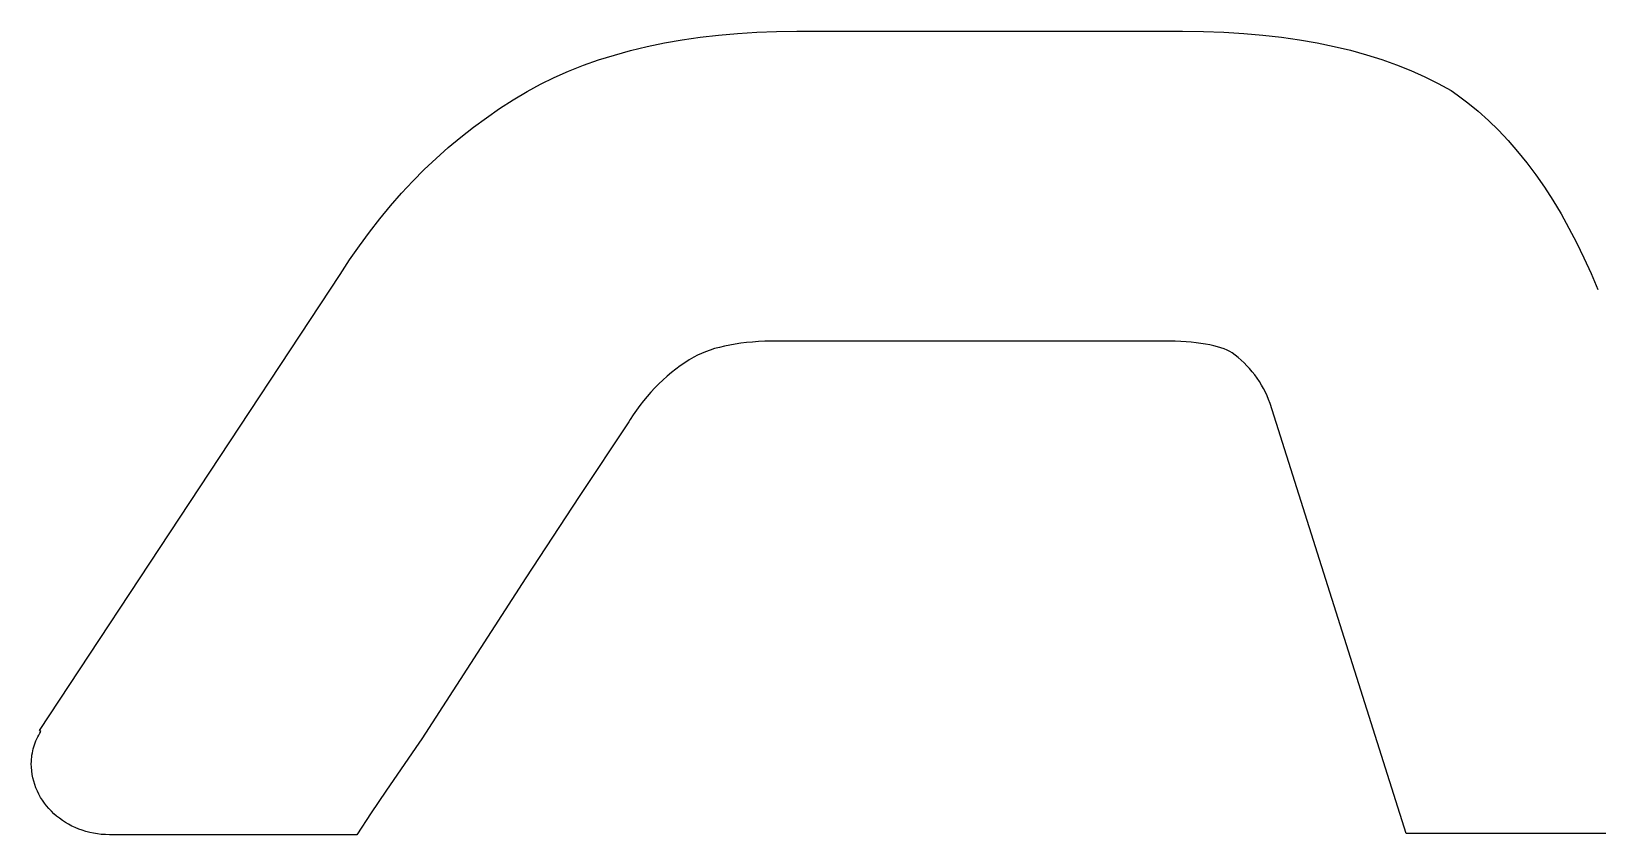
# Model space of a CAD drawing. Header units: millimetres. Extents: x 5 to 293, y -205 to -3.
# Drawn here: x 145.321 to 148.085, y -200.767 to -199.349 of the extents above; entities that cross this region are included whole.
import ezdxf

# ---------------------------------------------------------------- set-up
doc = ezdxf.new("R2010")
doc.units = ezdxf.units.MM
doc.layers.add('BLUETHIRTYONE', color=171, linetype='CONTINUOUS')
doc.layers.add('RED', color=14, linetype='CONTINUOUS')

msp = doc.modelspace()

# ---------------------------------------------------------------- linework, layer by layer
at = {"layer": 'BLUETHIRTYONE', "linetype": 'CONTINUOUS'}
for p, q in [((146.4693, -199.3641), (146.5011, -199.3595)), ((146.5011, -199.3595), (146.5338, -199.3557)), ((146.5338, -199.3557), (146.5672, -199.3528)), ((146.5672, -199.3528), (146.6013, -199.3507)), ((146.6013, -199.3507), (146.6362, -199.3494)), ((146.6362, -199.3494), (146.6718, -199.349)), ((146.6718, -199.349), (147.3524, -199.349)), ((147.3524, -199.349), (147.3895, -199.3494)), ((147.3895, -199.3494), (147.4255, -199.3507)), ((147.4255, -199.3507), (147.4604, -199.3528)), ((147.4604, -199.3528), (147.4943, -199.3557)), ((147.4943, -199.3557), (147.5272, -199.3594)), ((147.5272, -199.3594), (147.5591, -199.364)), ((146.3499, -199.3908), (146.3786, -199.3829)), ((146.3786, -199.3829), (146.408, -199.3758)), ((146.408, -199.3758), (146.4383, -199.3695)), ((146.4383, -199.3695), (146.4693, -199.3641)), ((147.5591, -199.364), (147.59, -199.3694)), ((147.59, -199.3694), (147.6199, -199.3755)), ((147.6199, -199.3755), (147.6489, -199.3825)), ((147.6489, -199.3825), (147.677, -199.3903)), ((146.2691, -199.4194), (146.2952, -199.409)), ((146.2952, -199.409), (146.3221, -199.3995)), ((146.3221, -199.3995), (146.3499, -199.3908)), ((147.677, -199.3903), (147.7041, -199.3989)), ((147.7041, -199.3989), (147.7303, -199.4082)), ((147.7303, -199.4082), (147.7556, -199.4184)), ((146.1958, -199.4553), (146.2194, -199.4425)), ((146.2194, -199.4425), (146.2438, -199.4305)), ((146.2438, -199.4305), (146.2691, -199.4194)), ((147.7556, -199.4184), (147.7801, -199.4293)), ((147.7801, -199.4293), (147.8036, -199.4409)), ((147.8036, -199.4409), (147.8264, -199.4534)), ((146.1475, -199.4852), (146.1714, -199.4699)), ((146.1714, -199.4699), (146.1958, -199.4553)), ((147.8264, -199.4534), (147.8368, -199.461)), ((147.8368, -199.461), (147.8558, -199.475)), ((146.1241, -199.5014), (146.1475, -199.4852)), ((147.8558, -199.475), (147.8743, -199.4901)), ((147.8743, -199.4901), (147.8923, -199.5063)), ((146.0787, -199.5358), (146.1011, -199.5182)), ((146.1011, -199.5182), (146.1241, -199.5014)), ((147.8923, -199.5063), (147.91, -199.5234)), ((147.91, -199.5234), (147.9271, -199.5416)), ((146.0568, -199.5542), (146.0787, -199.5358)), ((147.9271, -199.5416), (147.9438, -199.5608)), ((146.0145, -199.5931), (146.0354, -199.5733)), ((146.0354, -199.5733), (146.0568, -199.5542)), ((147.9438, -199.5608), (147.9601, -199.581)), ((147.9601, -199.581), (147.9759, -199.6021)), ((145.9941, -199.6137), (146.0145, -199.5931)), ((147.9759, -199.6021), (147.9912, -199.6242)), ((145.9549, -199.657), (145.9742, -199.6349)), ((145.9742, -199.6349), (145.9941, -199.6137)), ((147.9912, -199.6242), (148.0061, -199.6472)), ((145.936, -199.6797), (145.9549, -199.657)), ((148.0061, -199.6472), (148.0205, -199.6712)), ((145.9177, -199.7032), (145.936, -199.6797)), ((148.0205, -199.6712), (148.0344, -199.6961)), ((145.8999, -199.7274), (145.9177, -199.7032)), ((148.0344, -199.6961), (148.0478, -199.7219)), ((145.8827, -199.7523), (145.8999, -199.7274)), ((148.0478, -199.7219), (148.0608, -199.7485)), ((145.866, -199.7779), (145.8827, -199.7523)), ((148.0608, -199.7485), (148.0733, -199.7761)), ((145.3357, -200.5826), (145.866, -199.7779)), ((148.0733, -199.7761), (148.0852, -199.8045)), ((146.5187, -199.9116), (146.5109, -199.9144)), ((146.5268, -199.909), (146.5187, -199.9116)), ((146.5353, -199.9067), (146.5268, -199.909)), ((146.5441, -199.9046), (146.5353, -199.9067)), ((146.5534, -199.9027), (146.5441, -199.9046)), ((146.5629, -199.901), (146.5534, -199.9027)), ((146.5728, -199.8996), (146.5629, -199.901)), ((146.583, -199.8984), (146.5728, -199.8996)), ((146.5936, -199.8974), (146.583, -199.8984)), ((146.6044, -199.8966), (146.5936, -199.8974)), ((146.6155, -199.896), (146.6044, -199.8966)), ((146.6268, -199.8957), (146.6155, -199.896)), ((146.6384, -199.8956), (146.6268, -199.8957)), ((147.319, -199.8956), (146.6384, -199.8956)), ((147.3396, -199.8959), (147.319, -199.8956)), ((147.3494, -199.8964), (147.3396, -199.8959)), ((147.3588, -199.897), (147.3494, -199.8964)), ((147.3679, -199.8977), (147.3588, -199.897)), ((147.3766, -199.8987), (147.3679, -199.8977)), ((147.385, -199.8998), (147.3766, -199.8987)), ((147.3929, -199.901), (147.385, -199.8998)), ((147.4004, -199.9024), (147.3929, -199.901)), ((147.4075, -199.904), (147.4004, -199.9024)), ((147.4141, -199.9057), (147.4075, -199.904)), ((147.4203, -199.9076), (147.4141, -199.9057)), ((147.426, -199.9096), (147.4203, -199.9076)), ((147.4312, -199.9117), (147.426, -199.9096)), ((147.4359, -199.914), (147.4312, -199.9117)), ((146.466, -199.9395), (146.4582, -199.9452)), ((146.474, -199.934), (146.466, -199.9395)), ((146.482, -199.9288), (146.474, -199.934)), ((146.4902, -199.924), (146.482, -199.9288)), ((146.4967, -199.9206), (146.4902, -199.924)), ((146.5036, -199.9174), (146.4967, -199.9206)), ((146.5109, -199.9144), (146.5036, -199.9174)), ((147.4401, -199.9165), (147.4359, -199.914)), ((147.4456, -199.9205), (147.4401, -199.9165)), ((147.4509, -199.9248), (147.4456, -199.9205)), ((147.4561, -199.9293), (147.4509, -199.9248)), ((147.4611, -199.9341), (147.4561, -199.9293)), ((147.466, -199.9391), (147.4611, -199.9341)), ((147.4708, -199.9443), (147.466, -199.9391)), ((146.4356, -199.9644), (146.4284, -199.9713)), ((146.443, -199.9577), (146.4356, -199.9644)), ((146.4505, -199.9513), (146.443, -199.9577)), ((146.4582, -199.9452), (146.4505, -199.9513)), ((147.4754, -199.9498), (147.4708, -199.9443)), ((147.4798, -199.9554), (147.4754, -199.9498)), ((147.484, -199.9611), (147.4798, -199.9554)), ((147.488, -199.9671), (147.484, -199.9611)), ((147.4918, -199.9732), (147.488, -199.9671)), ((146.4077, -199.9934), (146.4013, -200.0012)), ((146.4144, -199.9858), (146.4077, -199.9934)), ((146.4213, -199.9784), (146.4144, -199.9858)), ((146.4284, -199.9713), (146.4213, -199.9784)), ((147.4953, -199.9794), (147.4918, -199.9732)), ((147.4986, -199.9858), (147.4953, -199.9794)), ((147.5017, -199.9923), (147.4986, -199.9858)), ((147.5044, -199.9989), (147.5017, -199.9923)), ((146.3889, -200.0173), (146.3831, -200.0257)), ((146.395, -200.0092), (146.3889, -200.0173)), ((146.4013, -200.0012), (146.395, -200.0092)), ((147.5069, -200.0057), (147.5044, -199.9989)), ((147.747, -200.7648), (147.5069, -200.0057)), ((146.3754, -200.0379), (146.2875, -200.1702)), ((146.3775, -200.0341), (146.3754, -200.0379)), ((146.3831, -200.0257), (146.3775, -200.0341)), ((146.2875, -200.1702), (146.1935, -200.3136)), ((146.1935, -200.3136), (146.01, -200.5978)), ((145.3279, -200.6045), (145.3293, -200.6011)), ((145.3293, -200.6011), (145.3308, -200.5977)), ((145.3308, -200.5977), (145.3324, -200.5943)), ((145.3324, -200.5943), (145.3341, -200.591)), ((145.3341, -200.591), (145.3359, -200.5878)), ((145.3378, -200.5845), (145.3357, -200.5826)), ((145.3359, -200.5878), (145.3378, -200.5845)), ((146.01, -200.5978), (145.9996, -200.613)), ((145.3214, -200.6337), (145.3217, -200.6299)), ((145.3217, -200.6299), (145.3222, -200.6262)), ((145.3222, -200.6262), (145.3229, -200.6224)), ((145.3229, -200.6224), (145.3236, -200.6188)), ((145.3236, -200.6188), (145.3245, -200.6152)), ((145.3245, -200.6152), (145.3255, -200.6116)), ((145.3255, -200.6116), (145.3267, -200.608)), ((145.3267, -200.608), (145.3279, -200.6045)), ((145.9996, -200.613), (145.9466, -200.6899)), ((145.3211, -200.6415), (145.3212, -200.6376)), ((145.3213, -200.6478), (145.3211, -200.6415)), ((145.3212, -200.6376), (145.3214, -200.6337)), ((145.3218, -200.6541), (145.3213, -200.6478)), ((145.3226, -200.6603), (145.3218, -200.6541)), ((145.3238, -200.6665), (145.3226, -200.6603)), ((145.3254, -200.6725), (145.3238, -200.6665)), ((145.3272, -200.6784), (145.3254, -200.6725)), ((145.3293, -200.6842), (145.3272, -200.6784)), ((145.3318, -200.6899), (145.3293, -200.6842)), ((145.3345, -200.6954), (145.3318, -200.6899)), ((145.3375, -200.7008), (145.3345, -200.6954)), ((145.3408, -200.706), (145.3375, -200.7008)), ((145.3443, -200.7111), (145.3408, -200.706)), ((145.3481, -200.716), (145.3443, -200.7111)), ((145.9466, -200.6899), (145.9206, -200.7283)), ((145.3522, -200.7208), (145.3481, -200.716)), ((145.3565, -200.7254), (145.3522, -200.7208)), ((145.361, -200.7297), (145.3565, -200.7254)), ((145.3658, -200.7339), (145.361, -200.7297)), ((145.3708, -200.7378), (145.3658, -200.7339)), ((145.3759, -200.7416), (145.3708, -200.7378)), ((145.3813, -200.7451), (145.3759, -200.7416)), ((145.9206, -200.7283), (145.8952, -200.7667)), ((145.3869, -200.7484), (145.3813, -200.7451)), ((145.3927, -200.7514), (145.3869, -200.7484)), ((145.3986, -200.7542), (145.3927, -200.7514)), ((145.4048, -200.7568), (145.3986, -200.7542)), ((145.411, -200.759), (145.4048, -200.7568)), ((145.4175, -200.761), (145.411, -200.759)), ((145.4241, -200.7627), (145.4175, -200.761)), ((145.4308, -200.7641), (145.4241, -200.7627)), ((145.4376, -200.7653), (145.4308, -200.7641)), ((145.4446, -200.7661), (145.4376, -200.7653)), ((145.4517, -200.7666), (145.4446, -200.7661)), ((145.4589, -200.7667), (145.4517, -200.7666)), ((145.463, -200.7667), (145.4589, -200.7667)), ((145.8952, -200.7667), (145.463, -200.7667)), ((148.1875, -200.7648), (147.747, -200.7648))]:
    msp.add_line(p, q, dxfattribs=at)
at = {"layer": 'RED', "linetype": 'CONTINUOUS'}
for p, q in [((146.4693, -199.3641), (146.5011, -199.3595)), ((146.5011, -199.3595), (146.5338, -199.3557)), ((146.5338, -199.3557), (146.5672, -199.3528)), ((146.5672, -199.3528), (146.6013, -199.3507)), ((146.6013, -199.3507), (146.6362, -199.3494)), ((146.6362, -199.3494), (146.6718, -199.349)), ((146.6718, -199.349), (147.3524, -199.349)), ((147.3524, -199.349), (147.3895, -199.3494)), ((147.3895, -199.3494), (147.4255, -199.3507)), ((147.4255, -199.3507), (147.4604, -199.3528)), ((147.4604, -199.3528), (147.4943, -199.3557)), ((147.4943, -199.3557), (147.5272, -199.3594)), ((147.5272, -199.3594), (147.5591, -199.364)), ((146.3499, -199.3908), (146.3786, -199.3829)), ((146.3786, -199.3829), (146.408, -199.3758)), ((146.408, -199.3758), (146.4383, -199.3695)), ((146.4383, -199.3695), (146.4693, -199.3641)), ((147.5591, -199.364), (147.59, -199.3694)), ((147.59, -199.3694), (147.6199, -199.3755)), ((147.6199, -199.3755), (147.6489, -199.3825)), ((147.6489, -199.3825), (147.677, -199.3903)), ((146.2691, -199.4194), (146.2952, -199.409)), ((146.2952, -199.409), (146.3221, -199.3995)), ((146.3221, -199.3995), (146.3499, -199.3908)), ((147.677, -199.3903), (147.7041, -199.3989)), ((147.7041, -199.3989), (147.7303, -199.4082)), ((147.7303, -199.4082), (147.7556, -199.4184)), ((146.1958, -199.4553), (146.2194, -199.4425)), ((146.2194, -199.4425), (146.2438, -199.4305)), ((146.2438, -199.4305), (146.2691, -199.4194)), ((147.7556, -199.4184), (147.7801, -199.4293)), ((147.7801, -199.4293), (147.8036, -199.4409)), ((147.8036, -199.4409), (147.8264, -199.4534)), ((146.1475, -199.4852), (146.1714, -199.4699)), ((146.1714, -199.4699), (146.1958, -199.4553)), ((147.8264, -199.4534), (147.8368, -199.461)), ((147.8368, -199.461), (147.8558, -199.475)), ((146.1241, -199.5014), (146.1475, -199.4852)), ((147.8558, -199.475), (147.8743, -199.4901)), ((147.8743, -199.4901), (147.8923, -199.5063)), ((146.0787, -199.5358), (146.1011, -199.5182)), ((146.1011, -199.5182), (146.1241, -199.5014)), ((147.8923, -199.5063), (147.91, -199.5234)), ((147.91, -199.5234), (147.9271, -199.5416)), ((146.0568, -199.5542), (146.0787, -199.5358)), ((147.9271, -199.5416), (147.9438, -199.5608)), ((146.0145, -199.5931), (146.0354, -199.5733)), ((146.0354, -199.5733), (146.0568, -199.5542)), ((147.9438, -199.5608), (147.9601, -199.581)), ((147.9601, -199.581), (147.9759, -199.6021)), ((145.9941, -199.6137), (146.0145, -199.5931)), ((147.9759, -199.6021), (147.9912, -199.6242)), ((145.9549, -199.657), (145.9742, -199.6349)), ((145.9742, -199.6349), (145.9941, -199.6137)), ((147.9912, -199.6242), (148.0061, -199.6472)), ((145.936, -199.6797), (145.9549, -199.657)), ((148.0061, -199.6472), (148.0205, -199.6712)), ((145.9177, -199.7032), (145.936, -199.6797)), ((148.0205, -199.6712), (148.0344, -199.6961)), ((145.8999, -199.7274), (145.9177, -199.7032)), ((148.0344, -199.6961), (148.0478, -199.7219)), ((145.8827, -199.7523), (145.8999, -199.7274)), ((148.0478, -199.7219), (148.0608, -199.7485)), ((145.866, -199.7779), (145.8827, -199.7523)), ((148.0608, -199.7485), (148.0733, -199.7761)), ((145.3357, -200.5826), (145.866, -199.7779)), ((148.0733, -199.7761), (148.0852, -199.8045)), ((146.5187, -199.9116), (146.5109, -199.9144)), ((146.5268, -199.909), (146.5187, -199.9116)), ((146.5353, -199.9067), (146.5268, -199.909)), ((146.5441, -199.9046), (146.5353, -199.9067)), ((146.5534, -199.9027), (146.5441, -199.9046)), ((146.5629, -199.901), (146.5534, -199.9027)), ((146.5728, -199.8996), (146.5629, -199.901)), ((146.583, -199.8984), (146.5728, -199.8996)), ((146.5936, -199.8974), (146.583, -199.8984)), ((146.6044, -199.8966), (146.5936, -199.8974)), ((146.6155, -199.896), (146.6044, -199.8966)), ((146.6268, -199.8957), (146.6155, -199.896)), ((146.6384, -199.8956), (146.6268, -199.8957)), ((147.319, -199.8956), (146.6384, -199.8956)), ((147.3396, -199.8959), (147.319, -199.8956)), ((147.3494, -199.8964), (147.3396, -199.8959)), ((147.3588, -199.897), (147.3494, -199.8964)), ((147.3679, -199.8977), (147.3588, -199.897)), ((147.3766, -199.8987), (147.3679, -199.8977)), ((147.385, -199.8998), (147.3766, -199.8987)), ((147.3929, -199.901), (147.385, -199.8998)), ((147.4004, -199.9024), (147.3929, -199.901)), ((147.4075, -199.904), (147.4004, -199.9024)), ((147.4141, -199.9057), (147.4075, -199.904)), ((147.4203, -199.9076), (147.4141, -199.9057)), ((147.426, -199.9096), (147.4203, -199.9076)), ((147.4312, -199.9117), (147.426, -199.9096)), ((147.4359, -199.914), (147.4312, -199.9117)), ((146.466, -199.9395), (146.4582, -199.9452)), ((146.474, -199.934), (146.466, -199.9395)), ((146.482, -199.9288), (146.474, -199.934)), ((146.4902, -199.924), (146.482, -199.9288)), ((146.4967, -199.9206), (146.4902, -199.924)), ((146.5036, -199.9174), (146.4967, -199.9206)), ((146.5109, -199.9144), (146.5036, -199.9174)), ((147.4401, -199.9165), (147.4359, -199.914)), ((147.4456, -199.9205), (147.4401, -199.9165)), ((147.4509, -199.9248), (147.4456, -199.9205)), ((147.4561, -199.9293), (147.4509, -199.9248)), ((147.4611, -199.9341), (147.4561, -199.9293)), ((147.466, -199.9391), (147.4611, -199.9341)), ((147.4708, -199.9443), (147.466, -199.9391)), ((146.4356, -199.9644), (146.4284, -199.9713)), ((146.443, -199.9577), (146.4356, -199.9644)), ((146.4505, -199.9513), (146.443, -199.9577)), ((146.4582, -199.9452), (146.4505, -199.9513)), ((147.4754, -199.9498), (147.4708, -199.9443)), ((147.4798, -199.9554), (147.4754, -199.9498)), ((147.484, -199.9611), (147.4798, -199.9554)), ((147.488, -199.9671), (147.484, -199.9611)), ((147.4918, -199.9732), (147.488, -199.9671)), ((146.4077, -199.9934), (146.4013, -200.0012)), ((146.4144, -199.9858), (146.4077, -199.9934)), ((146.4213, -199.9784), (146.4144, -199.9858)), ((146.4284, -199.9713), (146.4213, -199.9784)), ((147.4953, -199.9794), (147.4918, -199.9732)), ((147.4986, -199.9858), (147.4953, -199.9794)), ((147.5017, -199.9923), (147.4986, -199.9858)), ((147.5044, -199.9989), (147.5017, -199.9923)), ((146.3889, -200.0173), (146.3831, -200.0257)), ((146.395, -200.0092), (146.3889, -200.0173)), ((146.4013, -200.0012), (146.395, -200.0092)), ((147.5069, -200.0057), (147.5044, -199.9989)), ((147.747, -200.7648), (147.5069, -200.0057)), ((146.3754, -200.0379), (146.2875, -200.1702)), ((146.3775, -200.0341), (146.3754, -200.0379)), ((146.3831, -200.0257), (146.3775, -200.0341)), ((146.2875, -200.1702), (146.1935, -200.3136)), ((146.1935, -200.3136), (146.01, -200.5978)), ((145.3279, -200.6045), (145.3293, -200.6011)), ((145.3293, -200.6011), (145.3308, -200.5977)), ((145.3308, -200.5977), (145.3324, -200.5943)), ((145.3324, -200.5943), (145.3341, -200.591)), ((145.3341, -200.591), (145.3359, -200.5878)), ((145.3378, -200.5845), (145.3357, -200.5826)), ((145.3359, -200.5878), (145.3378, -200.5845)), ((146.01, -200.5978), (145.9996, -200.613)), ((145.3214, -200.6337), (145.3217, -200.6299)), ((145.3217, -200.6299), (145.3222, -200.6262)), ((145.3222, -200.6262), (145.3229, -200.6224)), ((145.3229, -200.6224), (145.3236, -200.6188)), ((145.3236, -200.6188), (145.3245, -200.6152)), ((145.3245, -200.6152), (145.3255, -200.6116)), ((145.3255, -200.6116), (145.3267, -200.608)), ((145.3267, -200.608), (145.3279, -200.6045)), ((145.9996, -200.613), (145.9466, -200.6899)), ((145.3211, -200.6415), (145.3212, -200.6376)), ((145.3213, -200.6478), (145.3211, -200.6415)), ((145.3212, -200.6376), (145.3214, -200.6337)), ((145.3218, -200.6541), (145.3213, -200.6478)), ((145.3226, -200.6603), (145.3218, -200.6541)), ((145.3238, -200.6665), (145.3226, -200.6603)), ((145.3254, -200.6725), (145.3238, -200.6665)), ((145.3272, -200.6784), (145.3254, -200.6725)), ((145.3293, -200.6842), (145.3272, -200.6784)), ((145.3318, -200.6899), (145.3293, -200.6842)), ((145.3345, -200.6954), (145.3318, -200.6899)), ((145.3375, -200.7008), (145.3345, -200.6954)), ((145.3408, -200.706), (145.3375, -200.7008)), ((145.3443, -200.7111), (145.3408, -200.706)), ((145.3481, -200.716), (145.3443, -200.7111)), ((145.9466, -200.6899), (145.9206, -200.7283)), ((145.3522, -200.7208), (145.3481, -200.716)), ((145.3565, -200.7254), (145.3522, -200.7208)), ((145.361, -200.7297), (145.3565, -200.7254)), ((145.3658, -200.7339), (145.361, -200.7297)), ((145.3708, -200.7378), (145.3658, -200.7339)), ((145.3759, -200.7416), (145.3708, -200.7378)), ((145.3813, -200.7451), (145.3759, -200.7416)), ((145.9206, -200.7283), (145.8952, -200.7667)), ((145.3869, -200.7484), (145.3813, -200.7451)), ((145.3927, -200.7514), (145.3869, -200.7484)), ((145.3986, -200.7542), (145.3927, -200.7514)), ((145.4048, -200.7568), (145.3986, -200.7542)), ((145.411, -200.759), (145.4048, -200.7568)), ((145.4175, -200.761), (145.411, -200.759)), ((145.4241, -200.7627), (145.4175, -200.761)), ((145.4308, -200.7641), (145.4241, -200.7627)), ((145.4376, -200.7653), (145.4308, -200.7641)), ((145.4446, -200.7661), (145.4376, -200.7653)), ((145.4517, -200.7666), (145.4446, -200.7661)), ((145.4589, -200.7667), (145.4517, -200.7666)), ((145.463, -200.7667), (145.4589, -200.7667)), ((145.8952, -200.7667), (145.463, -200.7667)), ((148.1875, -200.7648), (147.747, -200.7648))]:
    msp.add_line(p, q, dxfattribs=at)

doc.saveas('drawing.dxf')
